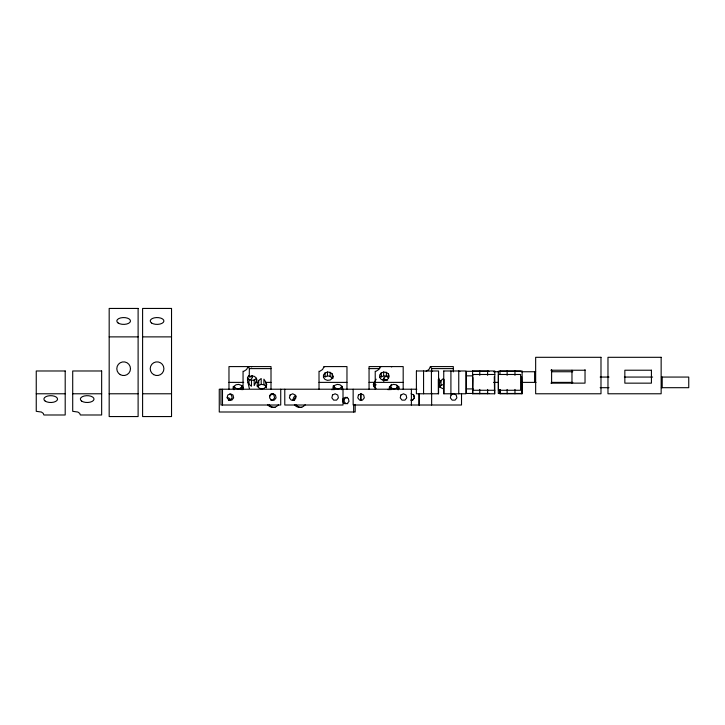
<?xml version="1.0" encoding="UTF-8"?>
<svg xmlns="http://www.w3.org/2000/svg" width="725" height="725" viewBox="0 0 725 725"><rect width="100%" height="100%" fill="white"/><g stroke="black" fill="none" stroke-linecap="round" stroke-linejoin="round"><path stroke-width="1.09" d="M443.999 379.429L443.89 393.775M473.081 377.598L472.754 393.775M256.26 382.456L256.26 378.468L254.194 380.018L254.194 385.564L257.031 380.145L256.26 377.87L254.212 376.329L251.475 375.858L249.264 376.855L249.337 368.608L248.612 366.923L248.104 366.587L246.618 369.478L243.808 371.327M380.788 376.157L379.683 377.426L379.683 375.006L381.16 373.013L383.652 372.025L386.362 372.36L388.437 373.919L388.437 377.87L386.38 376.329L383.652 375.858L381.432 376.855L381.504 376.329M390.721 388.428L391.301 384.386M438.571 382.456L439.341 380.145L438.571 377.87M324.573 376.157L323.468 377.426L323.468 375.006L324.945 373.013L327.437 372.025L330.147 372.36L332.222 373.919L332.993 376.193L332.222 378.468L330.147 380.018L327.437 380.362L324.945 379.374L323.468 377.381M383.027 380.145L383.797 377.87L385.872 376.311L387.676 376.003M257.23 386.389L257.23 383.425L258.707 380.489L261.199 378.513L261.199 384.395L258.707 385.383L257.719 386.715M439.54 386.389L439.54 383.425L441.017 380.489L443.51 378.513L443.51 384.395L441.017 385.383L439.54 387.377M249.337 388.428L247.506 380.589L247.506 377.381L248.983 379.374L251.475 380.362L254.194 380.018M346.967 389.542L346.967 366.587L324.066 366.587L322.58 369.478L319.77 371.327M453.315 371.916L453.315 366.587L430.405 366.587L428.928 369.478L426.119 371.327M250.995 376.357L250.651 376.991L248.503 375.858M241.28 389.669L241.28 387.585L242.259 385.809M376.148 379.193L373.303 384.612L374.073 386.887L376.121 388.428M252.481 377.381L250.995 379.374L249.337 380.027M333.192 387.377L334.669 385.383L337.161 384.395L339.871 384.739L341.946 386.289L342.717 388.564M389.397 387.377L390.884 385.383L393.376 384.395L396.086 384.739L398.152 386.289L398.931 388.564L398.931 386.588M230.323 400.127L232.136 397.862L231.493 395.034L229.743 394.192M272.763 400.127L274.567 397.862L273.923 395.034L272.183 394.192M347.202 403.617L349.015 401.351L348.372 398.523L345.752 397.264L343.142 398.523L342.499 401.351L344.303 403.617L347.755 403.617M412.534 400.127L414.337 397.862L413.694 395.034M247.506 377.426L248.612 376.157M376.148 384.739L374.073 386.289L374.073 382.302L369.052 382.383M375.985 371.327L378.794 369.478L380.272 366.587L380.788 366.923M251.367 366.923L251.883 366.587M391.446 366.923L391.953 366.587M241.28 387.585L238.788 388.899L236.069 388.446L234.003 386.38L234.003 389.724M332.222 373.919L332.222 378.377L330.147 376.311L327.437 375.858L325.298 376.991L324.945 373.013M347.275 397.264L344.665 398.523L344.013 401.351L345.825 403.617M109.176 336.88L138.113 336.88M142.598 336.88L171.535 336.88M249.337 368.608L271.005 368.608M369.052 368.608L379.891 368.608M430.405 366.587L431.638 368.608L453.315 368.608M550.846 370.221L585.03 370.239M416.503 370.983L438.58 370.983L438.58 393.775L416.395 393.775L416.395 370.983M443.845 370.983L465.921 370.983L465.921 393.775L443.745 393.775L443.745 370.983M472.709 370.983L494.794 370.983L494.794 393.775L472.609 393.775L472.609 370.983M500.06 370.983L522.136 370.983L522.136 393.775L499.96 393.775L499.96 389.633M488.849 371.291L466.392 371.291L466.392 393.467L488.849 393.467M520.758 371.291L498.302 371.291L498.302 393.467L520.758 393.467M493.58 371.744L498.555 371.744M521.076 371.744L535.657 371.744M551.408 371.744L572.795 371.744M472.609 374.481L494.794 374.481M466.392 375.849L473.135 375.849M600.146 377.063L609.018 377.063M624.379 377.063L652.618 377.063M661.363 377.063L688.75 377.063L688.75 387.694L661.363 387.694M228.973 382.383L243.691 382.383M248.104 382.383L248.983 384.268L251.475 386.244L251.475 380.362M256.269 382.383L258.009 382.383M271.005 382.383L265.993 382.383L263.909 379.193L263.909 384.739L265.984 386.289L266.501 387.803M319.018 382.383L346.967 382.383M375.224 382.383L403.182 382.383M438.58 382.383L440.32 382.383M493.58 382.383L498.555 382.383M521.076 382.383L536.038 382.383M551.408 382.383L572.822 382.383M550.918 383.153L585.03 383.135L585.03 369.659M600.146 387.694L609.018 387.694M466.392 388.908L473.135 388.908M416.83 389.216L219.258 389.216L219.258 411.999L355.178 411.999L355.178 404.405M472.609 390.277L494.794 390.277M36.25 393.775L65.196 393.775M72.708 393.775L101.654 393.775M109.176 393.775L138.113 393.775M142.598 393.775L171.535 393.775M228.393 400.127L231.846 400.127L233.649 397.862L233.006 395.034L230.396 393.775L227.786 395.034L227.133 397.862L228.946 400.127M270.833 400.127L274.286 400.127L276.089 397.862L275.446 395.034L272.836 393.775L270.217 395.034L269.573 397.862L271.386 400.127M410.595 400.127L412.634 400.127L414.437 397.862L413.794 395.034L411.084 393.775M514.967 371.354L516.146 371.481M487.626 371.354L488.804 371.481M458.753 371.354L459.94 371.481M431.411 371.354L432.589 371.481M387.676 380.244L385.872 380.018L383.797 378.468L383.797 381.459M261.199 384.395L263.909 384.739M389.896 386.47L390.884 387.793L393.376 388.899L396.086 388.446L398.152 386.887L398.152 389.851M227.152 397.264L229.771 398.523L230.197 400.408M443.51 388.899L441.017 387.793L439.54 385.8M333.681 385.809L334.669 387.585L337.161 388.899L339.871 388.446L341.946 386.38L341.946 389.724M324.066 366.587L324.573 366.923M386.362 376.311L386.362 372.36M251.367 376.157L252.481 377.426L252.481 375.795M379.683 377.381L381.16 379.374L383.652 380.362L386.362 380.018L388.437 378.468L389.207 376.193L388.437 373.919M257.23 385.8L258.707 387.793L261.199 388.899L263.909 388.446L265.984 386.887L266.755 384.612L265.993 382.383L265.984 386.289M242.757 387.377L241.28 385.383L238.788 384.395L236.069 384.739L234.003 386.289L233.233 388.564L233.233 386.479M381.432 376.855L381.16 373.013M248.983 376.357L249.264 376.855M521.638 376.683L521.909 393.775M494.287 376.683L494.559 393.775M438.299 379.429L438.353 393.775M662.206 377.063L662.206 387.694M571.971 370.221L571.971 383.153M551.607 369.659L551.607 383.153M534.597 371.744L534.597 382.383M514.967 370.983L514.967 375.323M514.967 389.434L514.967 393.775M507.128 370.983L507.128 375.323M507.128 389.434L507.128 393.775M500.105 389.633L500.105 393.775M499.96 370.983L499.96 374.317M487.626 370.983L487.626 375.323M487.626 389.434L487.626 393.775M479.778 370.983L479.778 375.323M479.778 389.434L479.778 393.775M461.517 393.729L461.517 405.012L353.147 405.012L353.147 389.216M458.753 370.983L458.753 393.775M450.914 370.983L450.914 393.775M441.017 380.489L441.017 385.383M438.571 378.468L438.571 381.459M431.638 368.608L431.638 371.916M431.638 392.841L431.638 405.012M431.411 370.983L431.411 393.775M423.572 370.983L423.572 393.775M419.267 393.729L419.267 405.012M418.978 393.729L418.978 405.012M411.383 389.216L411.383 405.012M403.182 389.216L403.182 366.587L369.052 366.587L369.052 389.216M397.001 385.31L397.001 388.083M390.884 387.793L390.884 389.769M389.397 386.788L389.397 389.751M388.165 389.216L388.165 389.823M383.652 372.025L383.652 375.858M375.224 371.164L375.224 389.216M353.655 404.405L353.655 411.999M343.016 389.216L343.016 405.012L284.78 405.012L284.78 389.216M334.669 387.585L334.669 389.669M333.192 385.89L333.192 389.751M332.993 376.193L332.993 378.278M331.95 389.216L331.95 389.823M330.147 372.36L330.147 376.311M327.437 372.025L327.437 375.858M319.018 371.164L319.018 389.216M280.729 389.216L280.729 405.012L220.971 405.012L220.971 389.216M271.005 389.216L271.005 366.587L228.973 366.587L228.973 389.542M258.707 380.489L258.707 385.383M248.983 379.374L248.983 384.268M243.056 371.164L243.056 389.216M242.757 386.86L242.757 389.751M222.493 389.216L222.493 405.012M278.472 404.813A6.833 6.833 0 0 1 267.697 404.813M270.307 394.364A6.833 6.833 0 0 1 272.138 393.838M305.216 404.813A6.833 6.833 0 0 1 294.432 404.813M292.991 400.381A6.833 6.833 0 0 1 294.74 396.031M275.083 407.432A6.833 6.833 0 0 1 269.211 404.813M269.528 396.031A6.833 6.833 0 0 1 273.66 393.838M301.827 407.432A6.833 6.833 0 0 1 295.954 404.813M294.513 400.381A6.833 6.833 0 0 1 296.262 396.031M290.072 395.034L289.42 397.862L291.233 400.127L294.132 400.127L295.945 397.862L295.292 395.034L292.683 393.775L290.072 395.034M332.503 395.034L331.86 397.862L333.672 400.127L336.572 400.127L338.376 397.862L337.732 395.034L335.122 393.775L332.503 395.034M358.431 395.034L357.788 397.862L359.6 400.127L362.5 400.127L364.303 397.862L363.66 395.034L361.05 393.775L358.431 395.034M400.871 395.034L400.227 397.862L402.031 400.127L404.94 400.127L406.743 397.862L406.1 395.034L403.49 393.775L400.871 395.034M451.004 395.034L450.361 397.862L452.173 400.127L455.073 400.127L456.877 397.862L456.233 395.034L453.623 393.775L451.004 395.034M138.113 308.442L109.176 308.442L109.176 416.558L138.113 416.558L138.113 308.442M171.535 308.442L142.598 308.442L142.598 416.558L171.535 416.558L171.535 308.442M600.989 357.307L535.657 357.307L535.657 393.775L600.989 393.775L600.989 357.307M661.146 357.307L607.976 357.307L607.976 393.775L661.146 393.775L661.146 357.307M651.422 370.221L624.841 370.221L624.841 383.153L651.422 383.153L651.422 370.221M65.196 370.983L36.25 370.983L36.25 411.32L41.425 412.045L43.237 413.359L43.881 414.99L65.196 414.99L65.196 370.983M101.654 370.983L72.708 370.983L72.708 411.32L77.883 412.045L79.696 413.359L80.348 414.99L101.654 414.99L101.654 370.983M520.613 374.481L498.438 374.481L498.438 390.277L520.613 390.277L520.613 374.481M360.842 400.499L360.842 393.729L360.742 400.499M81.653 401.088A6.833 3.417 0 0 0 93.425 400.472A6.833 3.417 0 0 0 86.465 395.687A6.833 3.417 0 0 0 81.653 401.088M45.186 401.088A6.833 3.417 0 0 0 56.967 400.472A6.833 3.417 0 0 0 50.007 395.687A6.833 3.417 0 0 0 45.186 401.088M120.223 374.626A6.833 6.833 0 0 0 130.482 368.708A6.833 6.833 0 0 0 120.223 362.781A6.833 6.833 0 0 0 120.223 374.626M153.646 374.626A6.833 6.833 0 0 0 163.904 368.708A6.833 6.833 0 0 0 153.646 362.781A6.833 6.833 0 0 0 153.646 374.626M118.112 322.978A6.833 3.417 0 0 0 129.893 322.362A6.833 3.417 0 0 0 122.933 317.577A6.833 3.417 0 0 0 118.112 322.978M151.534 322.978A6.833 3.417 0 0 0 163.315 322.362A6.833 3.417 0 0 0 156.355 317.577A6.833 3.417 0 0 0 151.534 322.978"/></g></svg>
